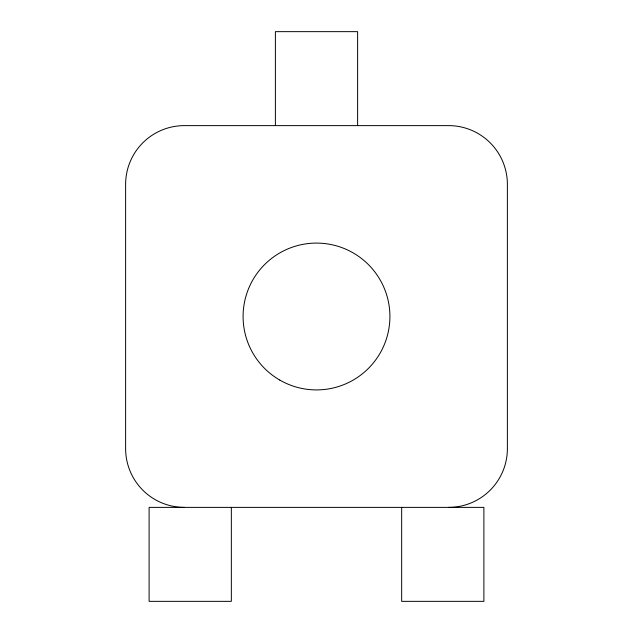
<?xml version="1.0" encoding="UTF-8"?>
<svg xmlns="http://www.w3.org/2000/svg" width="633" height="633" viewBox="0 0 633 633"><rect width="100%" height="100%" fill="white"/><g stroke="black" fill="none" stroke-linecap="round" stroke-linejoin="round"><path stroke-width="0.95" d="M401.662 507.381L401.662 601.35L483.889 601.35L483.889 507.381L149.111 507.381L149.111 601.35L231.338 601.35L231.338 507.381M357.613 125.619L357.613 31.65L275.387 31.65L275.387 125.619M184.353 507.381A58.734 58.734 0 0 1 125.619 448.647L125.619 184.353A58.734 58.734 0 0 1 184.353 125.619L448.647 125.619A58.734 58.734 0 0 1 507.381 184.353L507.381 448.647A58.734 58.734 0 0 1 448.647 507.381M279.794 380.077A73.412 73.412 0 0 0 389.912 316.5A73.412 73.412 0 0 0 279.794 252.923A73.412 73.412 0 0 0 279.794 380.077"/></g></svg>
